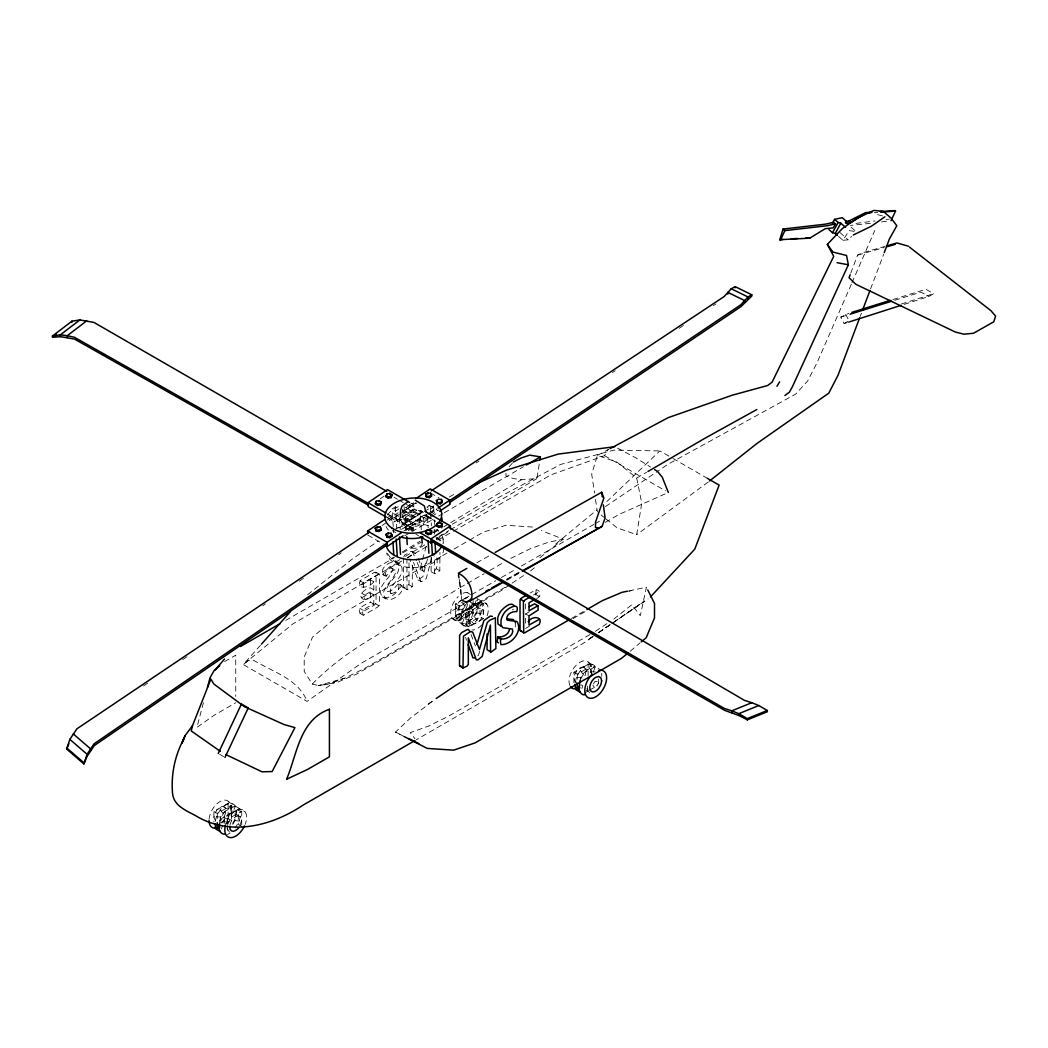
<?xml version="1.0" encoding="UTF-8"?>
<svg xmlns="http://www.w3.org/2000/svg" width="1048" height="1048" viewBox="0 0 1048 1048"><rect width="100%" height="100%" fill="white"/><g stroke="black" fill="none" stroke-linecap="round" stroke-linejoin="round"><path stroke-width="0.75" stroke-dasharray="5 3.75" d="M225.032 824.16L231.477 820.44L231.477 805.257L228.097 803.305L213.91 811.506L213.91 822.13M473.172 600.674L473.172 612.818L458.972 621.005L455.605 619.054L455.605 603.884L460.753 600.897M455.605 619.054L469.792 610.866L469.792 603.281M525.638 623.167L525.638 613.932L529.306 611.809M525.638 608.849L525.638 602.456M573.924 682.824L573.924 672.2L588.111 664L591.491 665.952L591.491 673.55M588.111 676.143L588.111 664M506.001 473.224L505.988 475.936L513.232 478.504L521.406 479.761L536.917 478.582L539.419 462.954M515.288 626.953L515.367 622.643M387.498 553.567L391.114 558.767L395.646 562.134L396 559.174M605.98 518.917L617.036 527.812L636.673 534.677L641.769 503.079L636.673 478.058L617.036 462.129L597.386 455.382L591.688 474.168L594.544 493.084M215.456 820.977L216.333 816.693L220.329 809.79A15.419 8.895 -60 0 1 235.211 805.794L236.678 811.244A15.419 8.895 -60 0 1 231.228 825.287M219.818 820.977L220.617 817.073L222.792 813.3L225.779 810.654L228.752 809.855L235.211 805.794L225.372 800.109M219.517 823.61L220.394 819.326A15.419 8.895 -60 0 1 235.289 806.122L245.14 811.807M232.813 824.409L235.001 820.636L235.8 816.733L235.001 813.746L239.285 808.427L240.739 813.877L239.285 821.016L235.289 827.92M464.487 605.679L462.011 602.168L458.028 609.071L456.561 616.211L458.028 621.661L462.299 616.329L461.5 613.355L462.299 609.451L464.487 605.679L467.46 603.032M480.364 608.259L477.377 609.045A8.423 4.86 -60 0 0 471.626 621.032A8.423 4.86 -60 0 0 480.364 620.167L482.539 616.394L483.338 612.49L482.539 609.517L474.508 604.866L471.521 605.665L468.548 608.312L466.373 612.084A8.423 4.86 -60 0 0 468.548 620.22L471.521 619.434L474.508 616.787L476.683 613.014L477.482 609.111L476.683 606.137L480.966 600.805L482.434 606.255L480.966 613.394L476.971 620.298L471.521 625.132A15.419 8.895 -60 0 1 460.622 618.844L462.089 611.705A15.419 8.895 -60 0 1 466.072 604.801M575.182 683.1L576.348 677.388L580.343 670.484A15.419 8.895 -60 0 1 595.238 666.489L595.958 669.214M579.832 681.672L580.631 677.768L582.819 673.995L585.793 671.349L588.766 670.563L595.238 666.489L585.387 660.803M431.121 557.326L431.121 571.422C438.889 572.418 437.199 560.143 436.571 555.322M431.239 571.815L435.051 573.819L439.819 570.741L439.937 552.401M403.559 558.191L403.676 587.731L407.606 585.989L409.008 584.195L409.008 562.265M403.676 587.731L407.476 589.749L412.244 586.67L412.375 562.645M427.505 558.859L422.894 576.636L418.087 579.819L409.598 559.003M431.671 557.68L426.248 578.575L421.44 581.758L417.549 579.78M479.643 651.332L478.53 655.17L477.128 656.493M203.43 702.723L196.906 727.469L213.936 715.404L235.734 702.763M426.169 546.244L419.96 569.326L417.065 562.16M418.126 558.361L423.313 571.265L426.261 560.47M227.757 824.553L228.752 821.776A8.423 4.86 -60 0 0 230.94 811.126L222.897 806.475M452.173 618.281L462.011 623.966L467.46 622.499L470.447 614.154A8.423 4.86 -60 0 0 472.622 603.504L470.447 602.246M860.251 316.286L861.39 313.247M870.534 288.999L883.687 254.14M850.74 273.227L857.591 255.123L862.242 252.869L884.879 246.411M403.69 556.986L404.816 554.981L411.13 551.353L415.558 553.318L416.973 555.492M221.311 829.034L222.792 825.208M220.394 819.326L229.839 813.287L232.813 812.488L235.289 806.122M462.011 623.966L464.487 617.6L467.46 616.8L470.447 614.154M474.508 604.866L476.486 599.77M581.823 688.457L582.819 685.916L580.631 684.645M593.325 671.912L595.303 666.816L599.993 669.528M373.809 604.106L370.442 602.155C366.918 604.002 355.927 607.827 360.237 613.263L374.477 605.037L376.062 602.98L376.062 572.549L374.477 572.326L360.329 580.487C355.848 590.692 369.695 587.64 373.809 581.797L373.809 589.788L365.241 594.727L364.39 597.779L365.241 599.81L373.809 594.871L373.809 604.106C370.285 605.941 359.294 609.779 363.604 615.202L377.83 606.989L379.415 604.932L379.546 575.378L379.049 574.055L375.695 572.116M851.343 284.204L816.837 363.211L807.654 380.974L795.76 394.074L668.205 464.133L656.179 472.268M851.985 282.711L874.766 230.534M379.049 574.055L363.695 582.426L363.342 587.705M535.751 595.015L536.104 589.736L530.091 593.076M536.589 598.421C541.344 597.674 541.161 590.024 536.104 589.736M373.809 589.788L370.442 587.849C364.874 588.386 355.416 596.862 364.887 599.901M221.809 823.086L226.866 815.934M239.992 825.51L241.656 820.112L240.857 817.126L232.813 812.488M593.561 683.846L595.015 681.331L599.299 681.711M596.901 685.851L598.5 683.086M453.326 531.231L550.96 474.862L604.513 455.657L608.233 449.369M838.544 236.376L842.946 240.28L849.155 230.573L856.137 231.687L850.203 226.434M407.476 557.85L413.069 553.92L415.558 553.318M460.622 618.844L466.373 612.084M509.118 466.884L513.284 462.024M260.415 645.306L243.267 664.55L307.103 701.387L361.298 663.253L464.513 603.674M398.253 583.854C395.345 586.932 392.424 591.478 387.76 591.478L386.869 590.679C386.489 580.985 401.266 576.046 398.41 565.134A10.401 6.013 -60 0 0 395.816 561.754C390.236 561.348 382.441 565.855 382.219 571.972C384.21 581.679 390.432 569.837 395.188 569.85L395.895 570.571C396.079 579.518 373.835 592.618 388.572 599.888C394.284 599.168 399.891 595.133 402.327 589.945C406.021 585.229 391.991 581.024 402 585.714M401.62 585.793C398.712 588.871 395.777 593.43 391.114 593.43L387.76 591.478M382.586 574.317L390.655 567.846L395.188 569.85M842.946 240.28L848.146 239.822L851.565 236.337M513.494 609.333L512.341 609.805M668.873 456.103L659.873 450.915L605.508 502.804M447.024 553.082L337.338 616.407L312.514 637.132L304.208 657.004L304.208 671.427L312.304 684.056C353.294 641.533 409.637 619.434 458.775 588.36M404.135 736.534L395.476 732.08L410.253 718.234L434.855 699.422M461.605 599.653L458.631 602.299L456.443 606.072L455.657 609.975L456.443 612.949L464.487 617.6M225.779 824.422L228.752 821.776M630.267 651.214L640.066 642.922M555.715 543.951L596.797 510.009M307.64 594.74L351.696 559.501L378.158 541.069M530.511 570.937L536.484 566.169M613.853 619.054L631.8 604.748L640.328 615.635L646.406 587.207L629.036 590.889M539.917 557.667L563.221 539.183L541.279 530.511M708.251 482.001L636.673 534.677M509.616 584.823L502.529 589.841L356.294 674.27L336.578 682.589L318.382 685.575L312.304 684.056M394.035 530.026L422.829 512.302M592.251 637.119L582.858 643.603L416.331 739.744M598.958 632.481L644.572 601.002L614.154 621.87M592.985 636.385L587.692 640.014L593.063 636.372M598.277 632.756L612.831 622.774M405.655 530.249L415.087 523.777L402.065 515.275M408.484 530.249L415.231 525.624L415.087 523.777M598.434 632.717L610.499 624.503M611.849 623.599L648.07 598.971M401.921 514.647L407.279 511.018L414.681 509.642L421.781 510.952M605.403 506.59L654.843 473.172M379.992 498.9L386.476 494.538M387.157 517.869L393.694 513.468L400.664 517.502M387.315 520.018L398.161 512.721M143.445 686.008L148.868 682.353M182.758 659.559L188.182 655.917M262.747 605.757L265.458 603.936M299.348 581.142L304.758 577.487M338.661 554.693L341.36 552.872M382.035 525.506L398.306 514.568M430.453 517.424L423.916 521.825L404.384 510.546L416.148 502.634M410.934 503.158L413.698 504.743L413.999 508.804L394.546 521.891L394.245 517.83L398.135 515.21M399.432 514.345L413.698 504.743M422.829 511.634L404.672 523.843L404.973 527.917L409.113 530.301M404.973 527.917L424.427 514.83L435.47 521.21M404.07 530.891L413.213 524.747L402.065 518.302M423.916 521.825L423.615 517.751L427.532 515.118M428.842 514.24L436.675 508.974M429.117 516.389L419.619 522.769L419.488 520.922L427.623 515.459M428.973 514.542L435.758 509.983M430.466 515.472L438.601 510.009M410.908 530.563L413.515 528.808L413.213 524.747M431.75 516.546L438.287 512.158M436.387 539.563L450.653 529.974M419.619 522.769L402.694 511.712L402.563 509.865L413.462 502.647M402.694 511.712L416.318 502.686M476.264 462.928L478.988 461.12M612.477 372.564L615.202 370.756M679.222 328.286L684.672 324.67M713.282 305.702L716.007 303.894M512.118 583.12L523.948 575.287M428.2 703.929L434.763 699.579M595.461 631.237L607.29 623.416M393.236 526.45L392.135 508.961L395.384 506.813L397.742 508.175M398.921 508.856L395.659 510.992L392.135 508.961M430.125 505.097L426.877 507.232L430.414 509.276L433.662 507.127L430.125 505.097L430.61 512.446M431.907 533.131L435.156 530.982L434.855 526.214M391.114 558.767L393.891 557.091M402.209 552.047L420.222 541.122M434.082 532.712L442.4 527.668M443.789 526.83L449.33 523.476M450.719 522.625L521.406 479.761M387.629 514.319L397.598 519.952L416.528 508.516L416.659 510.363L397.729 521.799L387.773 516.166M413.436 530.799L402.118 524.262L401.987 522.415L420.903 510.979L423.733 512.642M402.118 524.262L421.047 512.826L435.169 521.105M401.502 529.384L428.056 513.389M429.444 512.538L436.44 508.332M395.646 562.134L399.838 559.658M405.432 556.344L426.418 543.938M439.007 536.497L448.793 530.707M450.195 529.869L536.917 478.582M636.673 478.058L646.551 472.294M404.738 535.79L410.384 532.502M411.799 531.677L432.994 519.35M438.64 516.061L442.885 513.599M444.3 512.773L523.424 466.74M424.217 511.49L433.99 505.856M449.33 497.001L454.911 493.778M285.724 620.403L394.389 557.667M402.864 552.781L421.204 542.183M452.251 524.262L498.822 497.368L560.536 464.447L614.076 450.103L659.873 450.915M224.626 661.602L235.734 655.197L235.734 696.422M401.712 561.021L292.929 623.835L243.267 664.55L248.481 660.384L253.498 660.227C272.519 671.899 298.248 678.724 307.103 701.387M407.292 557.798L426.824 546.519M437.985 540.087L451.924 532.03M373.809 581.797L370.442 579.858L359.975 585.766M847.177 322.574L844.099 323.557L840.797 317.112L848.762 313.326M373.809 594.871L370.442 592.932L361.521 597.95M844.099 323.557L847.766 321.448M454.046 549.034L468.115 540.912M469.517 540.1L483.573 531.978L506.066 525.271L532.502 527.039M904.162 304.365L928.79 296.492L933.676 293.676L925.816 289.287L891.914 299.859M460.177 587.548L465.81 584.299M467.212 583.487L484.084 573.741M489.717 570.492L503.774 562.383M462.05 600.15L468.495 596.43M455.605 603.884L458.972 605.836L464.133 602.849M506.354 579.518L520.306 571.461M605.39 522.336L619.329 514.28L665.375 493.818M465.823 609.779L480.01 601.591L483.39 603.543L483.39 618.713L469.203 626.914L465.823 624.962L465.823 609.779L469.203 611.731L483.39 603.543M505.175 587.234L364.56 668.428L344.844 678.135L326.911 684.54L318.382 685.575L344.844 678.135M465.823 624.962L480.01 616.761L483.39 618.713M533.458 595.015L539.471 591.675M525.493 628.459L529.371 626.219M213.91 811.506L217.29 813.445L231.477 805.257M224.141 823.479L224.141 817.401L238.328 809.213L241.708 811.165L241.708 824.815M571.488 618.451L585.544 610.329M573.059 618.621L587.116 610.499M220.368 822.955L228.097 818.488L231.477 820.44M224.141 817.401L227.508 819.353L241.708 811.165M227.508 834.535L230.088 833.042M589.932 634.551L447.915 716.544L428.2 726.251L410.253 732.657L414.995 738.709M573.924 672.2L577.304 674.152L591.491 665.952M584.155 693.278L588.02 691.038M589.317 690.291L597.046 685.824M464.552 598.657L470.238 595.395M471.652 594.583L495.796 580.723M501.468 577.461L515.668 569.313M521.341 566.051L593.758 524.485M595.172 523.673L602.273 519.585M476.735 562.828L490.936 554.811M506.787 580.251L520.987 572.221M507.284 579.243L520.018 572.143M597.386 455.382L608.718 449.343M462.089 611.705L468.548 608.312M510.808 558.322L530.511 548.615L548.445 542.209L563.221 539.183M437.776 539.668L439.348 539.432L439.937 541.069M628.813 591.399L631.8 590.325M901.332 304.012L933.676 293.676M840.797 317.112L848.5 314.701M894.743 300.278L920.943 292.104L928.79 296.492M857.591 255.123L884.25 247.511M238.669 815.868L235.695 816.667A8.423 4.86 -60 0 0 229.735 826.99M856.006 223.394L875.001 220.945M886.084 219.517L889.241 219.111M870.456 223.342L850.386 225.438M881.525 221.914L889.438 220.892M874.333 212.561L877.595 212.338M472.622 603.504L478.36 603.622L477.272 599.535M582.911 667.183L590.954 671.82L595.251 671.912M230.94 811.126L236.678 811.244M458.028 609.071L462.299 609.451M476.683 613.014L480.966 613.394M576.348 677.388L580.631 677.768M216.333 816.693L220.617 817.073M235.001 820.636L239.285 821.016M877.608 214.657L883.595 216.202M395.476 732.08L402.76 735.67M617.521 448.164L635.612 457.727L650.585 467.067M391.821 567.898L392.528 568.619C392.096 578.509 374.739 585.845 382.389 596.967C389.384 599.98 401.03 591.622 398.633 583.775M673.013 458.5L707.361 478.32M604.513 455.657L665.572 490.883M430.531 492.979L438.902 497.8M409.454 504.442L416.528 508.516M394.022 497.302L397.441 499.241M398.816 500.04L416.659 510.363M405.484 507.284L423.615 517.751M536.104 594.674L539.471 596.626M435.981 537.493L439.348 539.432M413.515 528.808L393.996 517.542L393.694 513.468M387.341 513.847L394.245 517.83M401.987 522.415L416.135 530.576M387.642 517.909L394.546 521.891M416.017 534.284L418.781 535.882M392.253 530.615L395.777 532.646M525.638 613.932L529.004 615.87M436.453 568.802L439.819 570.741M367.861 535.109L383.201 543.964M467.054 592.487L470.565 594.517M476.971 598.5L486.822 604.185M419.96 569.326L423.405 571.212M395.816 561.754L400.323 564.361M469.792 610.866L473.172 612.818M408.877 584.732L412.244 586.67M576.963 682.523L574.776 681.265L573.976 678.292L574.776 674.388L576.963 670.615L579.937 667.969A8.423 4.86 -60 0 1 585.688 669.751A8.423 4.86 -60 0 1 582.911 679.091M466.373 618.962L474.403 623.599M382.965 574.239L386.332 576.19M462.089 624.294L467.945 627.673A15.419 8.895 -60 0 1 477.377 603.347A15.419 8.895 -60 0 1 486.822 616.774M359.975 580.815L363.342 582.767M382.389 596.967L385.756 598.906M361.521 593.142L364.887 595.081M375.695 603.845L379.049 605.783M359.883 608.403L363.237 610.342M359.883 613.329L363.237 615.268M219.569 754.285L223.643 756.643M241.708 826.335L238.328 824.383L238.328 809.213M215.626 821.082L213.962 817.597L214.761 813.693L216.936 809.921L219.923 807.274A8.423 4.86 -60 0 1 225.883 810.72A8.423 4.86 -60 0 1 219.923 821.029M402.563 509.865L419.488 520.922M402.209 517.123L415.231 525.624M601.08 514.961L604.761 517.935M839.841 232.459L848.146 239.822M391.114 593.43L390.236 592.618C389.856 582.937 404.633 577.985 401.777 567.086A10.401 6.013 -60 0 0 399.17 563.706C393.013 563.221 383.568 569.116 385.952 576.256M412.191 551.379L416.488 560.719M420.903 581.719L413.501 562.396M592.827 685.104L594.478 687.449M580.343 670.484L582.819 673.995M474.508 616.787L476.971 620.298M220.329 809.79L222.792 813.3M400.323 519.376L402.982 523.699L409.061 526.253L416.632 526.227L423.274 523.607L426.89 519.258L426.339 514.542M586.88 688.536L589.854 693.449M468.548 620.22L471.521 625.132M226.866 827.841L229.839 832.754M845.684 314.295L848.985 320.74M471.024 634.499L475.478 646.105M465.535 637.315L466.583 640.249M434.606 573.754L434.488 556.134M407.043 589.67L406.912 560.13M595.487 499.385L597.386 512M459.168 579.256L459.614 582.256M436.426 538.069L436.571 539.117M461.238 595.775L461.552 598.788M420.903 510.979L421.047 512.826M404.083 506.485L404.384 510.546M397.598 519.952L397.729 521.799M443.029 538.593L443.356 543.309M420.34 516.101L421.309 530.222M405.432 517.804L406.283 530.367M433.662 507.127L434.055 513.494M434.462 519.847L434.763 524.629M434.173 529.306L434.475 534.074M430.715 514.044L431.422 525.769M427.479 516.769L428.174 527.904M399.511 518.393L400.218 529.528M395.384 506.813L396.76 528.493M393.328 528.035L393.629 532.816M601.722 673.379L601.722 676.405M598.342 679.012L598.342 685.078M587.535 686.126L587.535 693.711M577.304 674.152L577.304 681.737M480.01 601.591L480.01 616.761M469.203 611.731L469.203 626.914M458.972 605.836L458.972 621.005M370.442 579.858L370.442 587.849M370.442 592.932L370.442 602.155M228.097 803.305L228.097 818.488M227.508 819.353L227.508 823.911M227.508 825.418L227.508 831.496M217.29 813.445L217.29 821.043M443.763 548.012A28.689 17.816 -4.1 0 1 417.104 567.427A28.689 17.816 -4.1 0 1 386.647 552.977M437.226 537.401A28.689 17.816 -4.1 0 1 442.151 542.615M397.926 528.048A28.689 17.816 -4.1 0 1 429.759 526.07M436.662 529.541A28.689 17.816 -4.1 0 1 438.798 531.284M441.588 534.755A28.689 17.816 -4.1 0 1 442.859 543.401M422.161 542.785A7.519 4.664 -4.1 0 1 417.196 547.934A7.519 4.664 -4.1 0 1 408.366 546.414M437.71 529.319A28.492 17.554 -3.6 0 1 433.741 532.554M388.467 530.157A28.492 17.554 -3.6 0 1 386.109 526.541M387.485 514.948A28.492 17.554 -3.6 0 1 399.825 506.079M411.995 503.433A28.492 17.554 -3.6 0 1 416.75 503.328M428.711 505.437A28.492 17.554 -3.6 0 1 437.684 510.612M569.876 685.51A15.419 8.895 -60 0 1 579.505 662.533A15.419 8.895 -60 0 1 590.299 672.777M581.024 678.593A15.419 8.895 -60 0 1 595.303 666.816M588.046 689.243A15.419 8.895 -60 0 1 585.793 690.815M590.954 671.82A8.423 4.86 -60 0 1 591.753 674.794M481.844 624.844A15.419 8.895 -60 0 1 471.928 629.979M467.474 604.329A8.423 4.86 -60 0 1 458.631 614.22M472.268 602.98A15.419 8.895 -60 0 1 454.321 620.102A15.419 8.895 -60 0 1 458.225 596.522M463.006 593.247A15.419 8.895 -60 0 1 469.976 593.64M478.36 603.622A15.419 8.895 -60 0 1 467.46 622.499M465.207 598.906A15.419 8.895 -60 0 1 467.46 597.334M226.25 822.706A15.419 8.895 -60 0 1 241.145 809.501A15.419 8.895 -60 0 1 245.14 824.396M209.076 819.13A15.419 8.895 -60 0 1 225.844 800.174A15.419 8.895 -60 0 1 225.372 821.907M223.971 822.379A8.423 4.86 -60 0 1 224.678 819.706M407.2 520.253A7.519 4.664 -4.1 0 0 419.973 518.184A7.519 4.664 -4.1 0 0 411.484 512.42A7.519 4.664 -4.1 0 0 407.2 520.253"/><path stroke-width="1.5" d="M487.071 634.066L487.071 649.721L491.001 652.118L495.887 648.516L495.337 617.731L489.744 620.259L487.255 622.538L479.486 649.446L472.661 632.114L470.539 631.538L463.465 636.123L462.993 667.969L466.91 666.24L468.325 664.432L468.325 637.813L476.29 659.808L477.954 659.873L482.185 656.415L490.438 625.04L490.569 652.053M400.362 517.882L400.546 510.415L402 506.079L408.248 501.468M509.524 628.721C509.184 634.381 502.961 637.538 497.826 636.974L497.119 641.939L498.455 642.883M539.903 459.915L540.388 456.876L529.738 455.146L521.472 457.871L513.284 462.024M219.517 823.61L218.94 826.466A15.419 8.895 -60 0 0 224.39 834.221M580.409 680.021L578.955 687.16A15.419 8.895 -60 0 0 584.404 694.916M225.857 754.573L262 771.8L272.153 771.551L294.907 727.613L284.008 724.522L244.525 706.732L213.844 684.016L210.871 679.091L192.531 725.583L191.247 730.954L220.316 751.337M207.504 687.265L209.941 677.977L213.831 670.969L219.713 665.611M476.971 644.415L483.888 620.586L490.254 616.08L492.39 616.381M779.791 239.678L783.105 229.04L825.221 224.193L833.671 222.333L835.452 223.905L833.252 227.835L825.248 228.687L809.737 238.184L779.791 239.678L783.053 239.455M522.415 571.422L602.102 526.358L605.115 517.961L603.347 504.835M859.674 317.806L837.955 375.394L828.772 393.17L756.866 443.54L709.522 480.993M862.53 310.221L869.971 290.519M884.25 252.62L889.398 238.983L896.813 225.739L891.075 218.128L883.241 211.355L873.849 210.399L857.369 218.076L842.278 228.621L827.331 244.394L833.723 256.354L772.101 382.166L767.581 385.533L732.146 395.24L668.205 417.641L610.146 448.596M850.177 274.733L849.037 277.746L855.797 284.257L955.226 331.98L963.937 334.207L973.5 333.264L993.727 321.815L995.6 316.129L990.91 310.653L909.415 247.053M386.909 545.039L94.255 745.613L87.22 756.119L83.866 763.927L66.64 749.006L69.849 739.364L76.884 728.845L369.695 531.873M83.866 763.927L87.076 754.272L94.11 743.766L386.764 543.192M185.103 735.644L182.011 743.045L185.103 735.644L192.531 725.583M375.394 503.066L376.153 501.219L379.049 500.603L381.171 501.822L380.49 504.795L377.594 505.411L375.472 504.193L375.394 503.066L377.516 504.284L380.398 503.669L381.171 501.822M386.123 495.848L386.895 494.001L389.777 493.385L391.9 494.617L391.218 497.577L388.323 498.206L386.201 496.975L386.123 495.848L388.245 497.079L391.14 496.451L391.9 494.617M386.201 496.975L386.895 494.001M425.907 532.227L426.68 530.38L429.562 529.764L431.684 530.995L431.003 533.956L428.108 534.585L425.986 533.353L425.907 532.227L428.029 533.458L430.911 532.829L431.684 530.995M425.986 533.353L426.68 530.38M436.636 525.009L437.409 523.175L440.291 522.546L442.413 523.777L441.732 526.751L438.837 527.367L436.715 526.135L436.636 525.009L438.758 526.24L441.653 525.624L442.413 523.777M436.715 526.135L437.409 523.175M501.193 638.913L500.407 640.839L500.879 644.599C511.332 645.24 523.227 631.145 516.952 621.503L507.206 620.18C505.097 615.006 511.869 610.997 516.481 611.652L516.861 611.285C520.109 600.674 505.346 609.281 503.63 613.997A10.401 6.013 -60 0 0 501.023 620.39L500.97 624.529L502.739 627.66L512.354 629.062C514.503 635.127 506.577 639.778 501.193 638.913L497.826 636.974M66.64 749.006L68.867 743.805M527.262 594.714L521.603 597.976L520.018 600.032L520.018 630.477L523.751 632.848L524.969 632.638L539.209 624.425C543.48 616.394 532.345 615.412 528.192 621.687M529.214 597.465L524.969 599.928L523.384 601.971L523.751 632.848M183.675 739.102C174.846 755.805 170.981 774.354 172.527 793.179C173.693 806.881 188.09 811.034 198.098 817.139C232.067 836.108 272.205 825.706 302.754 805.322L414.916 740.556M827.331 244.394L832.964 252.07L846.535 255.476L848.356 264.79L792.367 386.804L789.406 392.162L784.886 395.515M218.22 753.512L241.459 704.007L248.245 707.924L224.993 757.429M780.393 240.202L784.886 230.612L827.003 225.765L835.452 223.905M891.023 220.683L895.529 211.107L894.927 210.583L880.255 211.591M461.709 600.281L466.242 602.141L469.858 601.12L471.862 597.426C472.661 587.771 467.264 577.251 458.277 573.256L466.792 568.448M832.466 223.172L834.575 219.333L842.251 217.683L845.815 220.84L845.461 222.228L847.832 224.324M828.955 229.564L832.505 232.722L838.138 222.49L840.85 223.211L845.605 227.416M832.505 232.722L835.23 233.442L840.85 223.211M776.948 386.28L779.62 381.865M220.329 831.588L216.333 829.282L219.766 825.025M580.343 692.283L576.348 689.977L579.78 685.72M431.173 490.896L724.037 296.623L731.268 288.776L735.041 286.589L751.77 294.776L751.861 295.995L740.91 306.658L449.448 502.713M215.233 669.882L224.508 658.995M261.489 644.101L290.44 611.613M650.52 596.862L694.798 549.113L719.125 485.119L707.361 478.32M641.284 641.874L646.197 637.734L654.502 617.861L654.502 603.438L647.756 589.919M627.935 653.14L621.372 658.445L475.137 742.875L453.627 750.172L427.191 748.403L404.135 736.534M367.848 504.9L74.618 339.133L60.535 336.657L52.492 337.312L52.4 336.081L71.88 321.212L79.871 319.941L93.953 322.417L386.817 491.381M53.789 336.316L56.382 334.338M79.871 319.941L60.404 334.81L52.4 336.081M86.722 320.845L67.242 335.714L60.404 334.81L60.535 336.657M884.892 216.779L871.438 226.198L853.308 235.001M436.191 698.518L456.181 685.025L568.671 620.075M386.254 517.109L368.32 506.747L368.018 502.686L387.472 489.599L409.558 502.359M367.756 533.76L367.56 531.048L384.551 519.625M415.846 498.573L430.23 488.905L449.749 500.184L450.051 504.245L439.597 511.28M375.328 528.179L377.45 526.764L380.345 527.105L381.118 528.886L381.197 530.013L379.088 531.428L376.193 531.074L375.328 528.179L376.193 531.074M425.671 494.342L427.794 492.914L430.689 493.267L431.462 495.036L431.553 496.163L429.431 497.59L426.536 497.237L425.671 494.342L426.536 497.237M376.114 529.947L379.009 530.301L381.118 528.886M426.457 496.11L429.353 496.451L431.462 495.036M386.096 534.401L388.219 532.974L391.114 533.327L391.887 535.096L391.978 536.222L389.856 537.65L386.961 537.297L386.096 534.401L386.961 537.297M436.453 500.551L438.562 499.136L441.457 499.477L442.23 501.258L442.322 502.385L440.199 503.8L437.304 503.446L436.453 500.551L437.304 503.446M386.882 536.17L389.777 536.524L391.887 535.096M437.226 502.32L440.121 502.673L442.23 501.258M403.061 535.842L387.38 546.375L387.079 542.314L401.45 532.646M437.985 508.097L449.749 500.184M449.317 500.865L740.766 304.811L747.997 296.964L751.77 294.776M433.793 541.305L431.2 543.061L430.898 538.986L450.352 525.913L425.501 511.568M845.867 223.132L850.675 222.621L866.185 213.124L871.071 212.783M647.965 471.482L704.413 438.549L756.866 409.506M526.253 465.089L540.388 456.876M240.555 646.472L280.078 623.665M534.061 599.888L529.004 602.81L529.004 610.788L537.925 605.783L538.2 610.028L529.004 615.87L529.004 625.106L539.563 619.145M529.306 606.74L534.559 603.845L537.925 605.783M586.946 609.517L602.417 600.596L622.132 592.277L627.647 591.164M215.037 827.331L217.29 828.627L219.87 827.134M575.051 688.025L577.304 689.322L579.885 687.829M495.193 552.401L601.67 492.259L603.897 497.97L595.5 522.192L595.5 527.616L599.115 528.087M469.858 601.12L503.944 581.863M466.242 602.141L471.901 598.984M486.049 591.085L488.879 589.513M491.709 587.928L500.21 583.199M522.847 570.571L602.102 526.358M845.684 221.377L848.893 221.036L865.582 212.6L872.106 212.141M475.543 484.307L506.512 470.12L558.112 454.111L614.744 446.697M431.828 541.41L724.692 710.374L738.958 715.522L747.381 719.845L767.359 711.71L767.267 710.492L758.804 705.54L751.809 702.697L731.832 710.832L724.548 708.527L431.697 539.563M758.804 705.54L738.827 713.675L731.832 710.832L731.976 712.679M738.958 715.522L738.827 713.675L747.29 718.627L767.267 710.492M474.587 657.934L472.923 657.869L468.168 644.651M460.91 665.821L459.509 665.637L459.653 635.271L461.67 632.586L467.172 629.599L468.417 629.507L469.91 631.59M848.723 322.09L901.07 305.348M851.841 312.37L890.368 300.344M850.046 314.217L891.652 301.235M886.385 245.979L896.957 242.966L908.393 246.175M887.394 246.621L895.228 244.381M520.398 630.909L521.603 630.7M880.857 212.115L895.529 211.107M791.214 238.892L797.725 238.446M805.886 237.883L809.737 238.184M507.18 618.896L513.599 619.565M837.064 262.694L848.356 264.79M751.809 702.697L744.525 700.391L449.173 527.524M501.285 626.468L497.996 623.966L497.669 618.438A10.401 6.013 -60 0 1 500.263 612.058C502.542 608.678 510.69 601.133 513.834 605.495M731.268 288.776L747.997 296.964L748.141 298.811M408.589 738.526L418.781 743.543M415.283 500.158L424.401 505.988L425.698 511.686M367.704 503.053L74.474 337.286L67.242 335.714L67.386 337.561M391.991 495.743L389.869 494.512L389.777 493.385M368.018 502.686L385.952 513.048M419.855 532.62L430.898 538.986M420.156 536.681L431.2 543.061M520.398 599.168L523.751 601.12M367.56 531.048L387.079 542.314M497.446 637.328L500.813 639.267M459.627 666.03L462.993 667.969M654.659 469.622L657.384 471.312L662.271 477.194L668.349 492.495M73.281 733.914L90.508 748.822L90.652 750.669M69.849 739.364L87.076 754.272L87.22 756.119M66.548 747.774L83.775 762.695M848.893 221.036L850.675 222.621M834.575 219.333L838.138 222.49M835.23 233.442L837.431 235.407M783.105 229.04L784.886 230.612M431.553 496.163L430.689 493.267M391.978 536.222L391.114 533.327M381.197 530.013L380.345 527.105M514.974 621.294L515.367 622.643M574.894 684.527L576.348 689.977M214.879 823.833L216.333 829.282M458.5 574.763L458.945 577.762M459.614 582.256L460.282 586.762M601.67 492.259L602.299 496.975M460.596 589.762L461.081 594.282M744.565 302.322L744.421 300.475L727.692 292.287L727.836 294.134M735.041 286.589L735.133 287.807M747.29 718.627L747.381 719.845M450.352 525.913L450.561 528.624M441.457 499.477L441.536 500.616M440.121 502.673L440.199 503.8M441.653 525.624L441.732 526.751M440.291 522.546L440.383 523.686M438.758 526.24L438.837 527.367M429.353 496.451L429.431 497.59M430.911 532.829L431.003 533.956M427.794 492.914L427.872 494.04M429.562 529.764L429.654 530.891M428.029 533.458L428.108 534.585M391.14 496.451L391.218 497.577M388.245 497.079L388.323 498.206M389.777 536.524L389.856 537.65M388.219 532.974L388.297 534.1M380.398 503.669L380.49 504.795M379.049 500.603L379.14 501.73M377.516 504.284L377.594 505.411M379.009 530.301L379.088 531.428M376.153 501.219L376.245 502.346M377.45 526.764L377.529 527.891M71.88 321.212L71.958 322.443M421.741 536.511L422.161 542.785M406.716 536.641L407.253 544.488M434.972 542.026L435.68 553.161L432.418 555.296L431.527 540.978M428.095 540.532L428.894 553.252M399.432 536.877L400.533 554.366M396.183 539.013L397.271 556.501M392.948 541.737L393.747 554.471M577.304 683.257L577.304 689.322M217.29 822.562L217.29 828.627M441.614 546.545A28.689 17.816 -4.1 0 1 411.392 559.724A28.689 17.816 -4.1 0 1 386.096 545.117M423.025 537.139A28.492 17.554 -3.6 0 1 401.24 537.244M441.876 517.83A28.492 17.554 -3.6 0 1 441.994 520.961M574.487 688.903A15.419 8.895 -60 0 1 570.492 686.597M598.526 670.458A15.419 8.895 -60 0 1 604.748 686.06A15.419 8.895 -60 0 1 587.011 696.855A15.419 8.895 -60 0 1 592.33 674.231M217.093 827.946A15.419 8.895 -60 0 1 209.024 820.453M244.525 825.824A15.419 8.895 -60 0 1 230.757 837.627A15.419 8.895 -60 0 1 225.333 825.628M238.669 827.789A8.423 4.86 -60 0 1 229.735 826.99M329.426 709.286L329.426 756.853L307.536 769.442L286.602 779.254C297.147 754.233 299.663 719.727 329.426 709.286M601.67 680.807L600.871 684.711L598.683 688.484A8.423 4.86 -60 0 1 589.959 689.348A8.423 4.86 -60 0 1 595.709 677.362L598.683 676.563L600.871 677.833L601.67 680.807M391.716 527.917A28.492 17.554 -3.6 0 0 440.134 520.332A28.492 17.554 -3.6 0 0 407.934 498.534A28.492 17.554 -3.6 0 0 391.716 527.917"/></g></svg>
